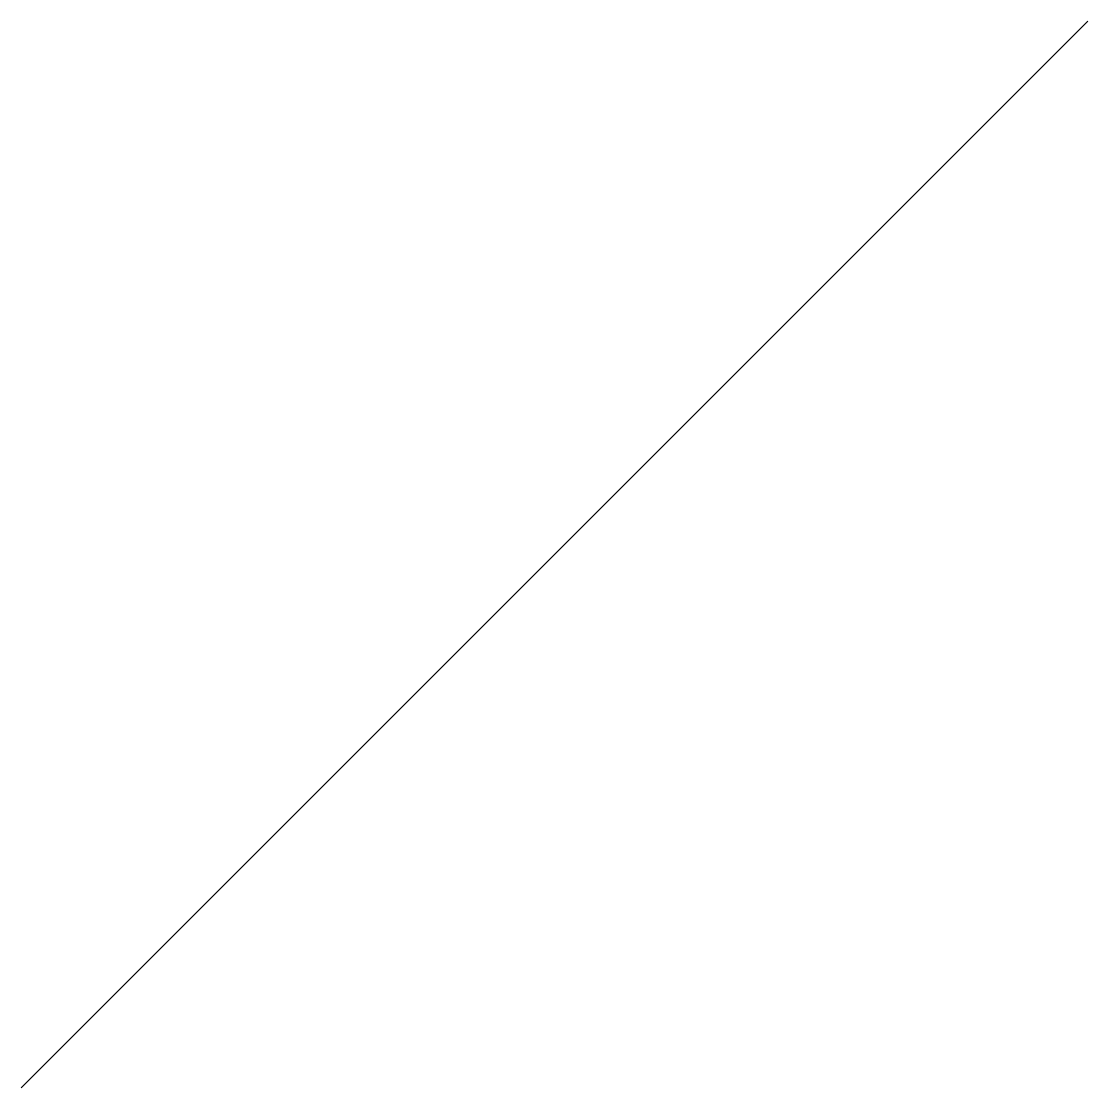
# Model space of a CAD drawing. Header units: metres. Extents: x 10 to 17.07, y 10 to 17.07.
import ezdxf
from ezdxf.enums import TextEntityAlignment as Align

# ---------------------------------------------------------------- set-up
doc = ezdxf.new("R2010")
doc.units = ezdxf.units.M

# ---------------------------------------------------------------- blocks, each defined once
blk = doc.blocks.new('MYBLOCK')
blk.add_line((0, 0), (5, 0))
at = {"oblique": 10, "width": 0.75, "flags": 9}
blk.add_attdef('TAG', text='', height=1, rotation=15, dxfattribs=at).set_placement((2, 1), align=Align.BOTTOM_RIGHT)

msp = doc.modelspace()

# ---------------------------------------------------------------- block references
at = {"xscale": 2, "rotation": 45}
msp.add_blockref('MYBLOCK', (10, 10), dxfattribs=at)

doc.saveas('drawing.dxf')
